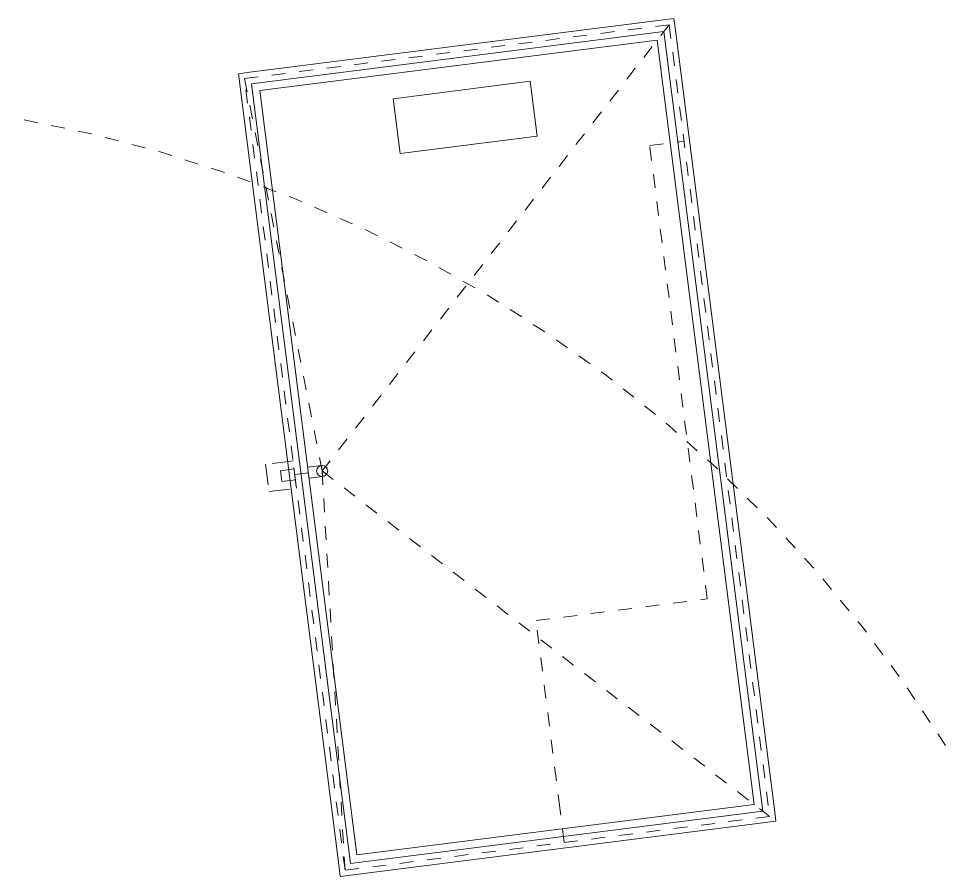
# Model space of a CAD drawing. Header units: metres. Extents: x 2713679.5 to 2713747.3, y 1226017.1 to 1226104.2.
# Drawn here: x 2713699.4 to 2713706.11, y 1226098.01 to 1226104.22 of the extents above; entities that cross this region are included whole.
import ezdxf

# ---------------------------------------------------------------- set-up
doc = ezdxf.new("R2010")
doc.units = ezdxf.units.M
doc.header["$MEASUREMENT"] = 0
doc.linetypes.add('Strich 2_1mm', pattern=[0.15, 0.1, -0.05])
doc.linetypes.add('Strichpunkt 3_1_1mm Achsen', pattern=[0.25, 0.15, -0.05, 0, -0.05])
doc.layers.add('plangrafiken', color=251, linetype='Continuous')
doc.layers.add('waende_stuetzen', color=250, linetype='Continuous')

msp = doc.modelspace()

# ---------------------------------------------------------------- linework, layer by layer
at = {"layer": 'plangrafiken', "color": 7, "linetype": 'Strich 2_1mm', "lineweight": 13}
for p, q in [((2713701.0388, 1226103.7843), (2713704.1142, 1226104.1746)), ((2713704.1142, 1226104.1746), (2713701.6011, 1226100.9425)), ((2713704.1142, 1226104.1746), (2713704.8418, 1226098.4406)), ((2713701.7665, 1226098.0503), (2713701.0388, 1226103.7843)), ((2713701.6011, 1226100.9425), (2713701.0388, 1226103.7843)), ((2713703.9731, 1226103.2999), (2713704.2212, 1226103.3314)), ((2713704.3899, 1226100.0162), (2713703.9731, 1226103.2999)), ((2713701.596, 1226100.9822), (2713701.2984, 1226100.9444)), ((2713701.2984, 1226100.9444), (2713701.3085, 1226100.8651)), ((2713701.4027, 1226100.9173), (2713701.6011, 1226100.9425)), ((2713701.6061, 1226100.9028), (2713701.596, 1226100.9822)), ((2713701.6011, 1226100.9425), (2713704.8418, 1226098.4406)), ((2713701.6011, 1226100.9425), (2713701.7665, 1226098.0503)), ((2713701.3085, 1226100.8651), (2713701.6061, 1226100.9028)), ((2713703.1498, 1226099.8589), (2713704.3899, 1226100.0162)), ((2713703.3223, 1226098.4998), (2713703.1498, 1226099.8589)), ((2713703.3538, 1226098.2518), (2713703.3223, 1226098.4998)), ((2713704.8418, 1226098.4406), (2713701.7665, 1226098.0503))]:
    msp.add_line(p, q, dxfattribs=at)
at = {"layer": 'plangrafiken', "color": 7, "linetype": 'Continuous', "lineweight": 13}
for p, q in [((2713703.1078, 1226103.7647), (2713702.1157, 1226103.6388)), ((2713703.1581, 1226103.3678), (2713703.1078, 1226103.7647)), ((2713702.1157, 1226103.6388), (2713702.1661, 1226103.2419)), ((2713702.1661, 1226103.2419), (2713703.1581, 1226103.3678))]:
    msp.add_line(p, q, dxfattribs=at)
msp.add_circle((2713701.6011, 1226100.9425), 0.04, dxfattribs=at)
at = {"layer": 'plangrafiken', "color": 152, "linetype": 'Strich 2_1mm', "lineweight": 13, "true_color": 0x0365dd}
msp.add_arc((2713697.6376, 1226093.6505), 10, 32.03457, 79.83545, dxfattribs=at)
at = {"layer": 'waende_stuetzen', "color": 7, "linetype": 'Continuous', "lineweight": 13}
for p, q in [((2713704.1488, 1226104.2193), (2713701.0784, 1226103.8297)), ((2713704.1488, 1226104.2193), (2713704.1595, 1226104.135)), ((2713701.0891, 1226103.7454), (2713704.0752, 1226104.1243)), ((2713704.0752, 1226104.1243), (2713704.7915, 1226098.4796)), ((2713704.8759, 1226098.4903), (2713704.1595, 1226104.135)), ((2713701.1506, 1226103.6977), (2713704.0275, 1226104.0628)), ((2713704.0275, 1226104.0628), (2713704.73, 1226098.5272)), ((2713700.9941, 1226103.819), (2713701.0784, 1226103.8297)), ((2713700.9941, 1226103.819), (2713701.7212, 1226098.0899)), ((2713701.8055, 1226098.1006), (2713701.0891, 1226103.7454)), ((2713701.8531, 1226098.1621), (2713701.1506, 1226103.6977)), ((2713704.73, 1226098.5272), (2713701.8531, 1226098.1621)), ((2713704.7915, 1226098.4796), (2713701.8055, 1226098.1006)), ((2713704.8866, 1226098.406), (2713704.8759, 1226098.4903)), ((2713701.7319, 1226098.0056), (2713704.8866, 1226098.406)), ((2713701.7319, 1226098.0056), (2713701.7212, 1226098.0899))]:
    msp.add_line(p, q, dxfattribs=at)
at = {"layer": 'waende_stuetzen', "color": 7, "linetype": 'Strichpunkt 3_1_1mm Achsen', "lineweight": 13}
for p, q in [((2713701.3901, 1226101.0165), (2713701.1917, 1226100.9914)), ((2713701.4152, 1226100.8181), (2713701.3901, 1226101.0165)), ((2713701.1917, 1226100.9914), (2713701.2168, 1226100.7929)), ((2713701.2168, 1226100.7929), (2713701.4152, 1226100.8181))]:
    msp.add_line(p, q, dxfattribs=at)

doc.saveas('drawing.dxf')
